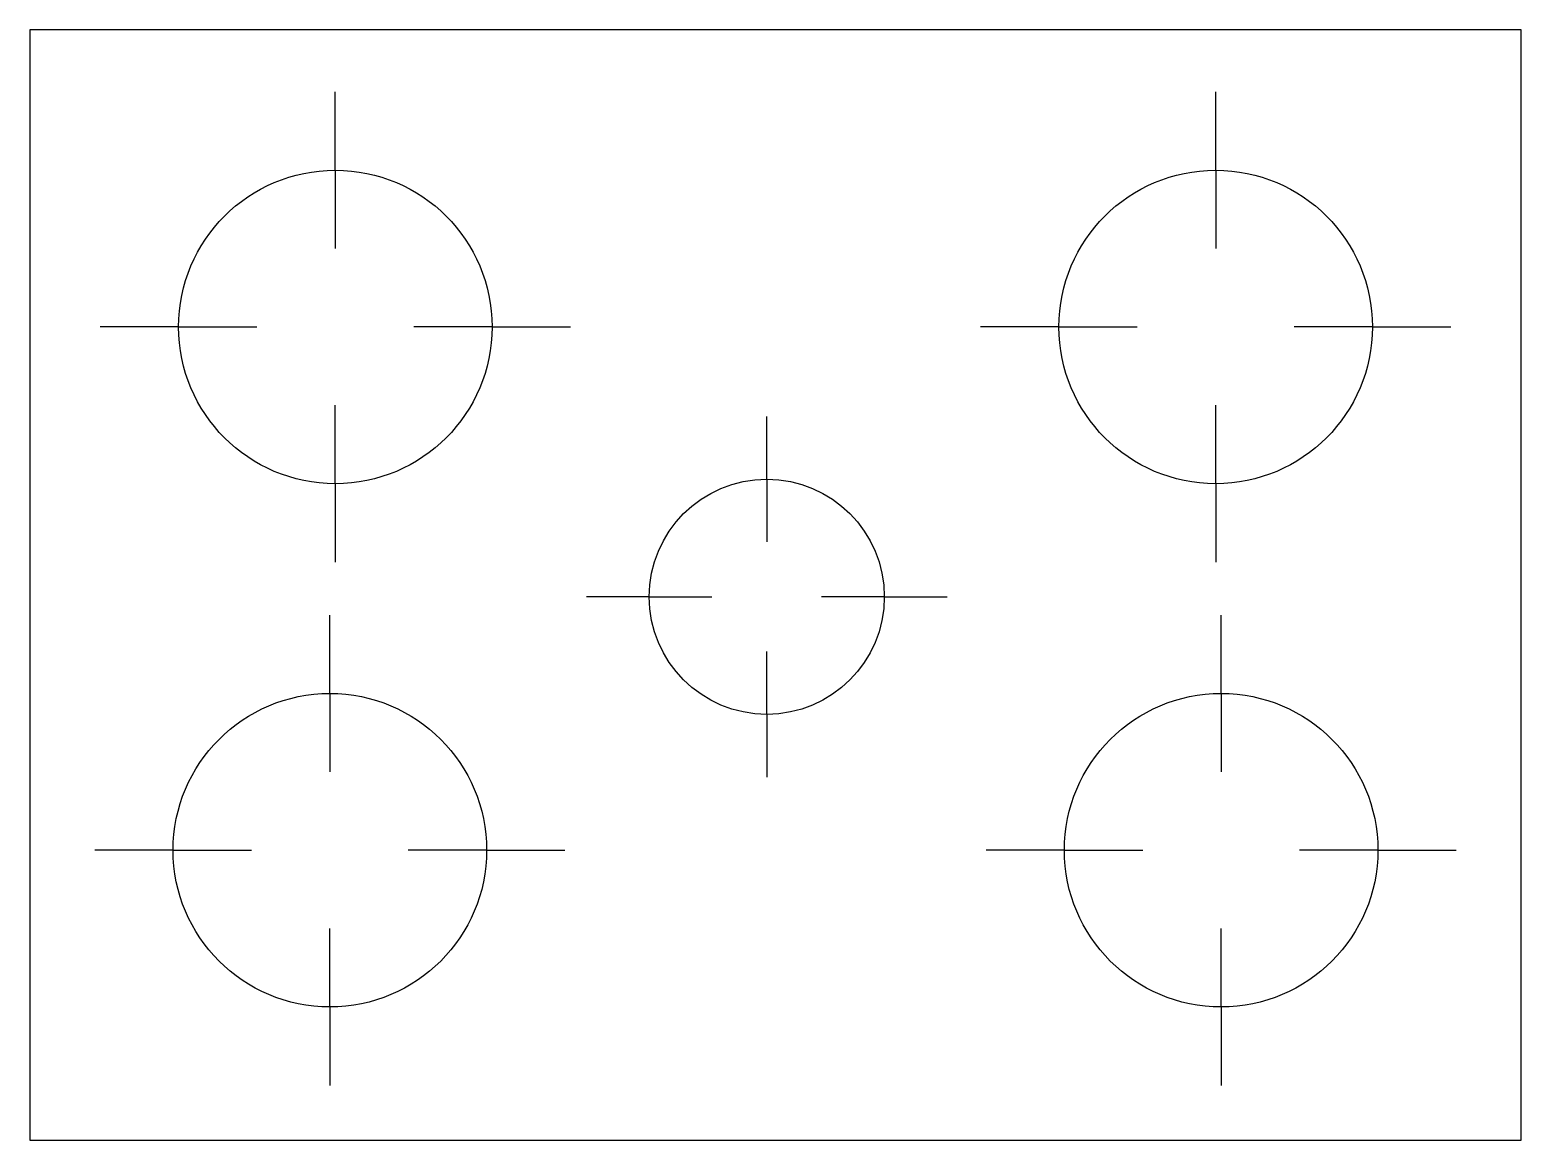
# Model space of a CAD drawing. Header units: millimetres. Extents: x 121 to 189.5, y 352 to 403.
import ezdxf

# ---------------------------------------------------------------- set-up
doc = ezdxf.new("R2010")
doc.units = ezdxf.units.MM

msp = doc.modelspace()

# ---------------------------------------------------------------- linework, layer by layer
for p, q in [((189.522, 403.009), (121.022, 403.009)), ((121.022, 403.009), (121.022, 352.009)), ((189.522, 352.009), (189.522, 403.009)), ((135.054, 396.561), (135.054, 400.161)), ((175.49, 396.561), (175.49, 400.161)), ((135.054, 396.561), (135.054, 392.961)), ((175.49, 396.561), (175.49, 392.961)), ((127.854, 389.361), (124.254, 389.361)), ((127.854, 389.361), (131.454, 389.361)), ((142.254, 389.361), (138.654, 389.361)), ((142.254, 389.361), (145.854, 389.361)), ((168.29, 389.361), (164.69, 389.361)), ((168.29, 389.361), (171.89, 389.361)), ((182.69, 389.361), (179.09, 389.361)), ((182.69, 389.361), (186.29, 389.361)), ((135.054, 382.161), (135.054, 385.761)), ((175.49, 382.161), (175.49, 385.761)), ((154.87, 382.368), (154.87, 385.248)), ((154.87, 382.368), (154.87, 379.488)), ((135.054, 382.161), (135.054, 378.561)), ((175.49, 382.161), (175.49, 378.561)), ((149.47, 376.968), (146.59, 376.968)), ((149.47, 376.968), (152.35, 376.968)), ((160.27, 376.968), (157.39, 376.968)), ((160.27, 376.968), (163.15, 376.968)), ((134.803, 372.527), (134.803, 376.127)), ((175.741, 372.527), (175.741, 376.127)), ((154.87, 371.568), (154.87, 374.448)), ((134.803, 372.527), (134.803, 368.927)), ((175.741, 372.527), (175.741, 368.927)), ((154.87, 371.568), (154.87, 368.688)), ((127.603, 365.327), (124.003, 365.327)), ((127.603, 365.327), (131.203, 365.327)), ((142.003, 365.327), (138.403, 365.327)), ((142.003, 365.327), (145.603, 365.327)), ((168.541, 365.327), (164.941, 365.327)), ((168.541, 365.327), (172.141, 365.327)), ((182.941, 365.327), (179.341, 365.327)), ((182.941, 365.327), (186.541, 365.327)), ((134.803, 358.127), (134.803, 361.727)), ((175.741, 358.127), (175.741, 361.727)), ((134.803, 358.127), (134.803, 354.527)), ((175.741, 358.127), (175.741, 354.527)), ((121.022, 352.009), (189.522, 352.009))]:
    msp.add_line(p, q)
for centre, radius in [((135.054, 389.361), 7.2), ((175.49, 389.361), 7.2), ((154.87, 376.968), 5.4), ((134.803, 365.327), 7.2), ((175.741, 365.327), 7.2)]:
    msp.add_circle(centre, radius)

doc.saveas('drawing.dxf')
